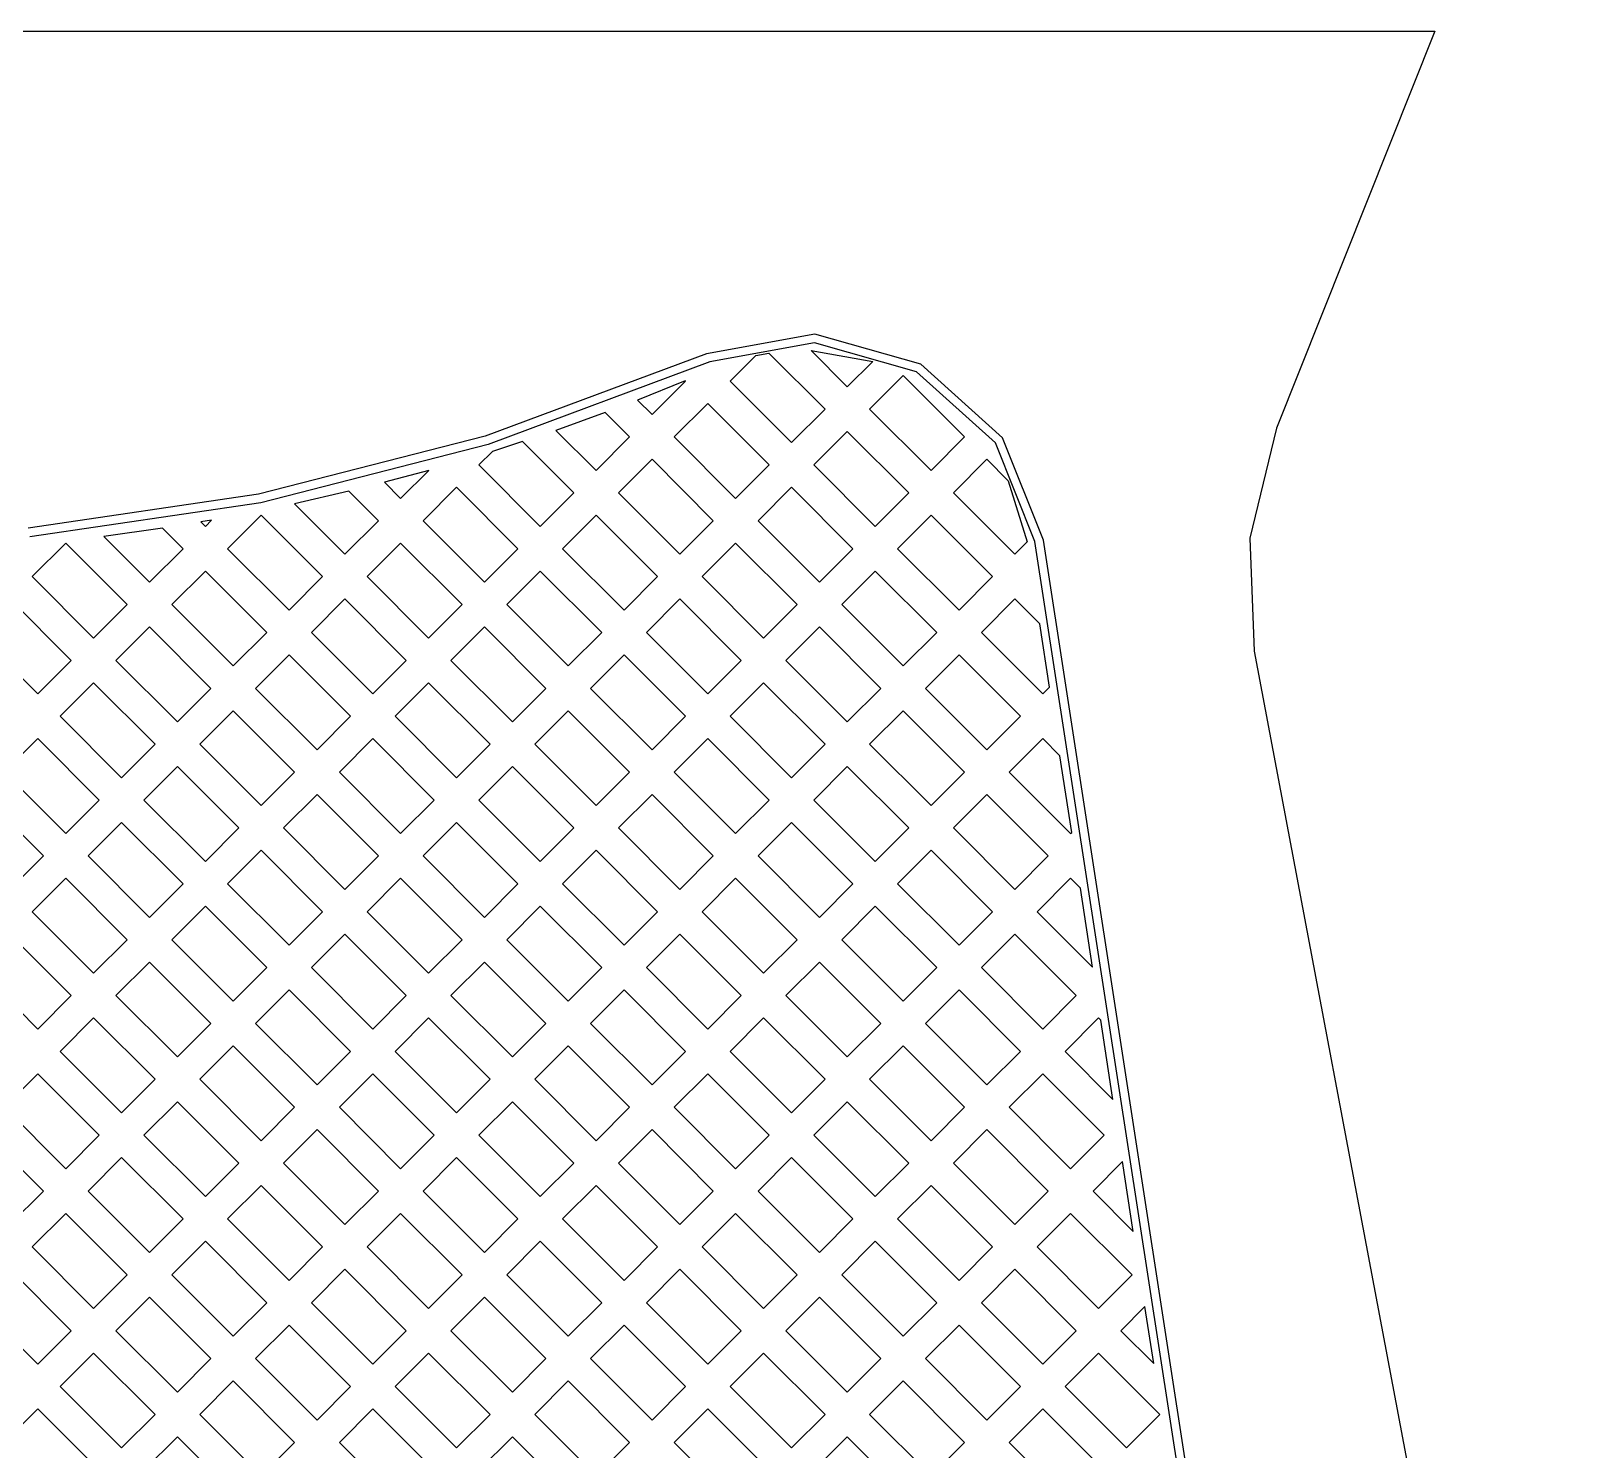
# Model space of a CAD drawing. Extents: x -211 to 2, y -103 to 318.
# Drawn here: x -195.56 to -185.06, y -72.91 to -63.33 of the extents above; entities that cross this region are included whole.
import ezdxf

# ---------------------------------------------------------------- set-up
doc = ezdxf.new("R2010")
doc.units = 0

msp = doc.modelspace()

# ---------------------------------------------------------------- linework, layer by layer
for p, q in [((-203.889, -63.3271), (-186.08, -63.3271)), ((-203.889, -63.3271), (-186.08, -63.3271)), ((-186.08, -63.3271), (-187.148, -66.009)), ((-186.08, -63.3271), (-187.148, -66.009)), ((-190.268041, -65.372867), (-191, -65.5066)), ((-190.268041, -65.372867), (-191, -65.5066)), ((-189.552123, -65.57562), (-190.268041, -65.372867)), ((-189.552123, -65.57562), (-190.268041, -65.372867)), ((-190.270385, -65.432013), (-190.976, -65.561)), ((-190.291, -65.4841), (-189.876, -65.5569)), ((-190.048, -65.728), (-190.291, -65.4841)), ((-190.291, -65.4841), (-190.291, -65.4841)), ((-189.580212, -65.627444), (-190.270385, -65.432013)), ((-191, -65.5066), (-192.493652, -66.06241)), ((-191, -65.5066), (-192.493652, -66.06241)), ((-190.976, -65.561), (-192.47387, -66.118484)), ((-191, -65.5066), (-191, -65.5066)), ((-191, -65.5066), (-191, -65.5066)), ((-190.839, -65.6903), (-190.666, -65.5169)), ((-190.666, -65.5169), (-190.577, -65.5006)), ((-190.666, -65.5169), (-190.666, -65.5169)), ((-190.577, -65.5006), (-190.198, -65.8789)), ((-189.876, -65.5569), (-190.048, -65.728)), ((-188.998984, -66.0733), (-189.552123, -65.57562)), ((-188.998984, -66.0733), (-189.552123, -65.57562)), ((-191.142, -65.6891), (-191.465, -65.8195)), ((-191.367, -65.9166), (-191.141, -65.6903)), ((-191.141, -65.6903), (-191.142, -65.6891)), ((-191.141, -65.6903), (-191.141, -65.6903)), ((-190.425, -66.1051), (-190.839, -65.6903)), ((-189.67, -65.6526), (-189.897, -65.8789)), ((-189.256, -66.0674), (-189.67, -65.6526)), ((-189.046978, -66.107227), (-189.580212, -65.627444)), ((-191.683, -65.9029), (-192.016, -66.0228)), ((-191.518, -66.0674), (-191.683, -65.9029)), ((-191.465, -65.8195), (-191.367, -65.9166)), ((-190.99, -65.8411), (-191.217, -66.0674)), ((-190.576, -66.256), (-190.99, -65.8411)), ((-190.198, -65.8789), (-190.425, -66.1051)), ((-189.897, -65.8789), (-189.482, -66.2937)), ((-192.016, -66.0228), (-191.745, -66.2937)), ((-187.148, -66.009), (-187.329074, -66.750857)), ((-187.148, -66.009), (-187.329074, -66.750857)), ((-192.493652, -66.06241), (-194.024726, -66.454322)), ((-192.493652, -66.06241), (-194.024726, -66.454322)), ((-192.47387, -66.118484), (-194.009261, -66.51179)), ((-192.241, -66.099), (-192.445, -66.1648)), ((-191.895, -66.4445), (-192.241, -66.099)), ((-191.745, -66.2937), (-191.518, -66.0674)), ((-191.518, -66.0674), (-191.518, -66.0674)), ((-191.217, -66.0674), (-190.802, -66.4823)), ((-191.217, -66.0674), (-191.217, -66.0674)), ((-190.048, -66.0297), (-190.274, -66.256)), ((-189.633, -66.4445), (-190.048, -66.0297)), ((-189.482, -66.2937), (-189.256, -66.0674)), ((-189.256, -66.0674), (-189.256, -66.0674)), ((-188.78, -66.773), (-189.046978, -66.107227)), ((-188.722, -66.7639), (-188.998984, -66.0733)), ((-188.722, -66.7639), (-188.998984, -66.0733)), ((-192.445, -66.1648), (-192.537, -66.256)), ((-191.367, -66.2183), (-191.594, -66.4445)), ((-190.953, -66.6331), (-191.367, -66.2183)), ((-189.331, -66.4445), (-189.105, -66.2183)), ((-189.105, -66.2183), (-188.96, -66.3627)), ((-192.875, -66.2927), (-193.173, -66.3735)), ((-193.065, -66.4823), (-192.875, -66.2927)), ((-192.537, -66.256), (-192.122, -66.6708)), ((-190.802, -66.4823), (-190.576, -66.256)), ((-190.274, -66.256), (-189.859, -66.6708)), ((-193.414, -66.434), (-193.783, -66.5184)), ((-193.215, -66.6331), (-193.414, -66.434)), ((-193.173, -66.3735), (-193.065, -66.4823)), ((-192.687, -66.4068), (-192.914, -66.6331)), ((-192.273, -66.8217), (-192.687, -66.4068)), ((-190.425, -66.4068), (-190.651, -66.6331)), ((-190.01, -66.8217), (-190.425, -66.4068)), ((-188.96, -66.3627), (-188.833, -66.7765)), ((-188.96, -66.3627), (-188.96, -66.3627)), ((-194.024726, -66.454322), (-195.58015, -66.682482)), ((-194.024726, -66.454322), (-195.58015, -66.682482)), ((-194.009261, -66.51179), (-195.569092, -66.741056)), ((-193.783, -66.5184), (-193.442, -66.8594)), ((-193.065, -66.4823), (-193.065, -66.4823)), ((-192.122, -66.6708), (-191.895, -66.4445)), ((-191.895, -66.4445), (-191.895, -66.4445)), ((-191.594, -66.4445), (-191.179, -66.8594)), ((-191.594, -66.4445), (-191.594, -66.4445)), ((-189.859, -66.6708), (-189.633, -66.4445)), ((-189.633, -66.4445), (-189.633, -66.4445)), ((-188.916, -66.8594), (-189.331, -66.4445)), ((-194.342, -66.6283), (-194.414, -66.6409)), ((-194.414, -66.6409), (-194.384, -66.6708)), ((-194.384, -66.6708), (-194.342, -66.6283)), ((-194.007, -66.5954), (-194.234, -66.8217)), ((-193.592, -67.0102), (-194.007, -66.5954)), ((-193.442, -66.8594), (-193.215, -66.6331)), ((-193.215, -66.6331), (-193.215, -66.6331)), ((-192.914, -66.6331), (-192.499, -67.0479)), ((-192.914, -66.6331), (-192.914, -66.6331)), ((-191.745, -66.5954), (-191.971, -66.8217)), ((-191.33, -67.0102), (-191.745, -66.5954)), ((-191.745, -66.5954), (-191.745, -66.5954)), ((-191.179, -66.8594), (-190.953, -66.6331)), ((-190.651, -66.6331), (-190.236, -67.0479)), ((-189.482, -66.5954), (-189.708, -66.8217)), ((-189.067, -67.0102), (-189.482, -66.5954)), ((-194.674, -66.6832), (-195.07, -66.739)), ((-195.07, -66.739), (-194.762, -67.0479)), ((-194.535, -66.8217), (-194.674, -66.6832)), ((-194.384, -66.6708), (-194.384, -66.6708)), ((-187.329074, -66.750857), (-187.299, -67.5139)), ((-187.329074, -66.750857), (-187.299, -67.5139)), ((-195.327, -66.784), (-195.554, -67.0102)), ((-194.912, -67.1988), (-195.327, -66.784)), ((-194.762, -67.0479), (-194.535, -66.8217)), ((-194.535, -66.8217), (-194.535, -66.8217)), ((-194.234, -66.8217), (-193.819, -67.2365)), ((-193.065, -66.784), (-193.291, -67.0102)), ((-192.65, -67.1988), (-193.065, -66.784)), ((-192.499, -67.0479), (-192.273, -66.8217)), ((-191.971, -66.8217), (-191.556, -67.2365)), ((-190.802, -66.784), (-191.028, -67.0102)), ((-190.387, -67.1988), (-190.802, -66.784)), ((-190.236, -67.0479), (-190.01, -66.8217)), ((-189.708, -66.8217), (-189.293, -67.2365)), ((-188.833, -66.7765), (-188.916, -66.8594)), ((-186.356, -82.4955), (-188.78, -66.773)), ((-186.287, -82.5548), (-188.722, -66.7639)), ((-186.287, -82.5548), (-188.722, -66.7639)), ((-195.554, -67.0102), (-195.139, -67.4251)), ((-194.384, -66.9725), (-194.611, -67.1988)), ((-193.97, -67.3874), (-194.384, -66.9725)), ((-193.819, -67.2365), (-193.592, -67.0102)), ((-193.592, -67.0102), (-193.592, -67.0102)), ((-193.291, -67.0102), (-192.876, -67.4251)), ((-193.291, -67.0102), (-193.291, -67.0102)), ((-192.122, -66.9725), (-192.348, -67.1988)), ((-191.707, -67.3874), (-192.122, -66.9725)), ((-191.556, -67.2365), (-191.33, -67.0102)), ((-191.028, -67.0102), (-190.613, -67.4251)), ((-190.236, -67.0479), (-190.236, -67.0479)), ((-189.859, -66.9725), (-190.085, -67.1988)), ((-189.444, -67.3874), (-189.859, -66.9725)), ((-189.293, -67.2365), (-189.067, -67.0102)), ((-189.067, -67.0102), (-189.067, -67.0102)), ((-195.29, -67.5759), (-195.704, -67.1611)), ((-193.442, -67.1611), (-193.668, -67.3874)), ((-193.027, -67.5759), (-193.442, -67.1611)), ((-193.442, -67.1611), (-193.442, -67.1611)), ((-191.179, -67.1611), (-191.405, -67.3874)), ((-190.764, -67.5759), (-191.179, -67.1611)), ((-188.916, -67.1611), (-189.142, -67.3874)), ((-188.748, -67.3292), (-188.916, -67.1611)), ((-195.139, -67.4251), (-194.912, -67.1988)), ((-194.611, -67.1988), (-194.196, -67.6136)), ((-192.876, -67.4251), (-192.65, -67.1988)), ((-192.348, -67.1988), (-191.933, -67.6136)), ((-192.348, -67.1988), (-192.348, -67.1988)), ((-190.613, -67.4251), (-190.387, -67.1988)), ((-190.085, -67.1988), (-189.67, -67.6136)), ((-195.931, -67.3874), (-195.516, -67.8022)), ((-194.762, -67.3496), (-194.988, -67.5759)), ((-194.347, -67.7645), (-194.762, -67.3496)), ((-194.196, -67.6136), (-193.97, -67.3874)), ((-193.97, -67.3874), (-193.97, -67.3874)), ((-193.668, -67.3874), (-193.253, -67.8022)), ((-192.499, -67.3496), (-192.725, -67.5759)), ((-192.084, -67.7645), (-192.499, -67.3496)), ((-191.933, -67.6136), (-191.707, -67.3874)), ((-191.405, -67.3874), (-190.99, -67.8022)), ((-190.236, -67.3496), (-190.462, -67.5759)), ((-189.821, -67.7645), (-190.236, -67.3496)), ((-189.67, -67.6136), (-189.444, -67.3874)), ((-189.142, -67.3874), (-188.728, -67.8022)), ((-188.682, -67.7567), (-188.748, -67.3292)), ((-195.139, -67.4251), (-195.139, -67.4251)), ((-190.613, -67.4251), (-190.613, -67.4251)), ((-195.516, -67.8022), (-195.29, -67.5759)), ((-194.988, -67.5759), (-194.573, -67.9908)), ((-193.819, -67.5382), (-194.045, -67.7645)), ((-193.404, -67.953), (-193.819, -67.5382)), ((-193.819, -67.5382), (-193.819, -67.5382)), ((-193.253, -67.8022), (-193.027, -67.5759)), ((-192.725, -67.5759), (-192.31, -67.9908)), ((-192.725, -67.5759), (-192.725, -67.5759)), ((-191.556, -67.5382), (-191.782, -67.7645)), ((-191.141, -67.953), (-191.556, -67.5382)), ((-190.99, -67.8022), (-190.764, -67.5759)), ((-190.764, -67.5759), (-190.764, -67.5759)), ((-190.462, -67.5759), (-190.048, -67.9908)), ((-189.293, -67.5382), (-189.52, -67.7645)), ((-188.878, -67.953), (-189.293, -67.5382)), ((-187.299, -67.5139), (-185.065, -79.3469)), ((-187.299, -67.5139), (-185.065, -79.3469)), ((-189.67, -67.6136), (-189.67, -67.6136)), ((-195.516, -67.8022), (-195.516, -67.8022)), ((-195.139, -67.7268), (-195.365, -67.953)), ((-194.724, -68.1416), (-195.139, -67.7268)), ((-194.573, -67.9908), (-194.347, -67.7645)), ((-194.045, -67.7645), (-193.63, -68.1793)), ((-192.876, -67.7268), (-193.102, -67.953)), ((-192.461, -68.1416), (-192.876, -67.7268)), ((-192.876, -67.7268), (-192.876, -67.7268)), ((-192.31, -67.9908), (-192.084, -67.7645)), ((-191.782, -67.7645), (-191.367, -68.1793)), ((-190.613, -67.7268), (-190.839, -67.953)), ((-190.198, -68.1416), (-190.613, -67.7268)), ((-190.048, -67.9908), (-189.821, -67.7645)), ((-189.52, -67.7645), (-189.105, -68.1793)), ((-189.52, -67.7645), (-189.52, -67.7645)), ((-188.728, -67.8022), (-188.682, -67.7567)), ((-188.682, -67.7567), (-188.682, -67.7567)), ((-195.365, -67.953), (-194.95, -68.3679)), ((-194.573, -67.9908), (-194.573, -67.9908)), ((-194.196, -67.9153), (-194.422, -68.1416)), ((-193.781, -68.3302), (-194.196, -67.9153)), ((-193.63, -68.1793), (-193.404, -67.953)), ((-193.102, -67.953), (-192.687, -68.3679)), ((-191.933, -67.9153), (-192.159, -68.1416)), ((-191.518, -68.3302), (-191.933, -67.9153)), ((-191.367, -68.1793), (-191.141, -67.953)), ((-190.839, -67.953), (-190.425, -68.3679)), ((-190.048, -67.9908), (-190.048, -67.9908)), ((-189.67, -67.9153), (-189.897, -68.1416)), ((-189.256, -68.3302), (-189.67, -67.9153)), ((-189.105, -68.1793), (-188.878, -67.953)), ((-195.516, -68.1039), (-195.742, -68.3302)), ((-195.101, -68.5187), (-195.516, -68.1039)), ((-193.253, -68.1039), (-193.479, -68.3302)), ((-192.838, -68.5187), (-193.253, -68.1039)), ((-193.253, -68.1039), (-193.253, -68.1039)), ((-190.99, -68.1039), (-191.217, -68.3302)), ((-190.576, -68.5187), (-190.99, -68.1039)), ((-188.728, -68.1039), (-188.954, -68.3302)), ((-188.611, -68.2209), (-188.728, -68.1039)), ((-194.95, -68.3679), (-194.724, -68.1416)), ((-194.422, -68.1416), (-194.007, -68.5564)), ((-194.422, -68.1416), (-194.422, -68.1416)), ((-192.687, -68.3679), (-192.461, -68.1416)), ((-192.159, -68.1416), (-191.745, -68.5564)), ((-191.367, -68.1793), (-191.367, -68.1793)), ((-190.425, -68.3679), (-190.198, -68.1416)), ((-190.198, -68.1416), (-190.198, -68.1416)), ((-189.897, -68.1416), (-189.482, -68.5564)), ((-189.897, -68.1416), (-189.897, -68.1416)), ((-188.531, -68.7369), (-188.611, -68.2209)), ((-195.742, -68.3302), (-195.327, -68.745)), ((-194.573, -68.2925), (-194.799, -68.5187)), ((-194.158, -68.7073), (-194.573, -68.2925)), ((-194.007, -68.5564), (-193.781, -68.3302)), ((-193.479, -68.3302), (-193.065, -68.745)), ((-192.31, -68.2925), (-192.537, -68.5187)), ((-191.895, -68.7073), (-192.31, -68.2925)), ((-191.745, -68.5564), (-191.518, -68.3302)), ((-191.217, -68.3302), (-190.802, -68.745)), ((-190.048, -68.2925), (-190.274, -68.5187)), ((-189.633, -68.7073), (-190.048, -68.2925)), ((-190.048, -68.2925), (-190.048, -68.2925)), ((-189.482, -68.5564), (-189.256, -68.3302)), ((-188.954, -68.3302), (-188.539, -68.745)), ((-194.95, -68.3679), (-194.95, -68.3679)), ((-195.478, -68.8958), (-195.893, -68.481)), ((-195.327, -68.745), (-195.101, -68.5187)), ((-195.101, -68.5187), (-195.101, -68.5187)), ((-194.799, -68.5187), (-194.384, -68.9336)), ((-194.799, -68.5187), (-194.799, -68.5187)), ((-193.63, -68.481), (-193.856, -68.7073)), ((-193.215, -68.8958), (-193.63, -68.481)), ((-193.065, -68.745), (-192.838, -68.5187)), ((-192.537, -68.5187), (-192.122, -68.9336)), ((-191.367, -68.481), (-191.594, -68.7073)), ((-190.953, -68.8958), (-191.367, -68.481)), ((-190.802, -68.745), (-190.576, -68.5187)), ((-190.274, -68.5187), (-189.859, -68.9336)), ((-189.105, -68.481), (-189.331, -68.7073)), ((-188.69, -68.8958), (-189.105, -68.481)), ((-191.745, -68.5564), (-191.745, -68.5564)), ((-194.95, -68.6696), (-195.176, -68.8958)), ((-194.535, -69.0844), (-194.95, -68.6696)), ((-194.95, -68.6696), (-194.95, -68.6696)), ((-194.384, -68.9336), (-194.158, -68.7073)), ((-193.856, -68.7073), (-193.442, -69.1221)), ((-193.856, -68.7073), (-193.856, -68.7073)), ((-192.687, -68.6696), (-192.914, -68.8958)), ((-192.273, -69.0844), (-192.687, -68.6696)), ((-192.122, -68.9336), (-191.895, -68.7073)), ((-191.895, -68.7073), (-191.895, -68.7073)), ((-191.594, -68.7073), (-191.179, -69.1221)), ((-190.802, -68.745), (-190.802, -68.745)), ((-190.425, -68.6696), (-190.651, -68.8958)), ((-190.01, -69.0844), (-190.425, -68.6696)), ((-189.859, -68.9336), (-189.633, -68.7073)), ((-189.331, -68.7073), (-188.916, -69.1221)), ((-189.331, -68.7073), (-189.331, -68.7073)), ((-188.539, -68.745), (-188.531, -68.7369)), ((-188.531, -68.7369), (-188.531, -68.7369)), ((-195.704, -69.1221), (-195.478, -68.8958)), ((-195.478, -68.8958), (-195.478, -68.8958)), ((-195.176, -68.8958), (-194.762, -69.3107)), ((-194.007, -68.8581), (-194.234, -69.0844)), ((-193.592, -69.273), (-194.007, -68.8581)), ((-193.442, -69.1221), (-193.215, -68.8958)), ((-192.914, -68.8958), (-192.499, -69.3107)), ((-191.745, -68.8581), (-191.971, -69.0844)), ((-191.33, -69.273), (-191.745, -68.8581)), ((-191.179, -69.1221), (-190.953, -68.8958)), ((-190.651, -68.8958), (-190.236, -69.3107)), ((-190.651, -68.8958), (-190.651, -68.8958)), ((-189.482, -68.8581), (-189.708, -69.0844)), ((-189.067, -69.273), (-189.482, -68.8581)), ((-189.482, -68.8581), (-189.482, -68.8581)), ((-188.916, -69.1221), (-188.69, -68.8958)), ((-195.327, -69.0467), (-195.554, -69.273)), ((-194.912, -69.4615), (-195.327, -69.0467)), ((-195.327, -69.0467), (-195.327, -69.0467)), ((-193.065, -69.0467), (-193.291, -69.273)), ((-192.65, -69.4615), (-193.065, -69.0467)), ((-190.802, -69.0467), (-191.028, -69.273)), ((-190.387, -69.4615), (-190.802, -69.0467)), ((-188.539, -69.0467), (-188.765, -69.273)), ((-188.473, -69.1127), (-188.539, -69.0467)), ((-194.762, -69.3107), (-194.535, -69.0844)), ((-194.234, -69.0844), (-193.819, -69.4992)), ((-194.234, -69.0844), (-194.234, -69.0844)), ((-192.499, -69.3107), (-192.273, -69.0844)), ((-192.273, -69.0844), (-192.273, -69.0844)), ((-191.971, -69.0844), (-191.556, -69.4992)), ((-191.179, -69.1221), (-191.179, -69.1221)), ((-190.236, -69.3107), (-190.01, -69.0844)), ((-189.708, -69.0844), (-189.293, -69.4992)), ((-188.391, -69.6478), (-188.473, -69.1127)), ((-195.554, -69.273), (-195.139, -69.6878)), ((-194.384, -69.2353), (-194.611, -69.4615)), ((-193.97, -69.6501), (-194.384, -69.2353)), ((-194.384, -69.2353), (-194.384, -69.2353)), ((-193.819, -69.4992), (-193.592, -69.273)), ((-193.291, -69.273), (-192.876, -69.6878)), ((-192.122, -69.2353), (-192.348, -69.4615)), ((-191.707, -69.6501), (-192.122, -69.2353)), ((-191.556, -69.4992), (-191.33, -69.273)), ((-191.33, -69.273), (-191.33, -69.273)), ((-191.028, -69.273), (-190.613, -69.6878)), ((-191.028, -69.273), (-191.028, -69.273)), ((-189.859, -69.2353), (-190.085, -69.4615)), ((-189.444, -69.6501), (-189.859, -69.2353)), ((-189.293, -69.4992), (-189.067, -69.273)), ((-188.765, -69.273), (-188.391, -69.6478)), ((-195.29, -69.8387), (-195.704, -69.4238)), ((-195.139, -69.6878), (-194.912, -69.4615)), ((-194.611, -69.4615), (-194.196, -69.8764)), ((-193.442, -69.4238), (-193.668, -69.6501)), ((-193.027, -69.8387), (-193.442, -69.4238)), ((-192.876, -69.6878), (-192.65, -69.4615)), ((-192.348, -69.4615), (-191.933, -69.8764)), ((-191.179, -69.4238), (-191.405, -69.6501)), ((-190.764, -69.8387), (-191.179, -69.4238)), ((-191.179, -69.4238), (-191.179, -69.4238)), ((-190.613, -69.6878), (-190.387, -69.4615)), ((-190.085, -69.4615), (-189.67, -69.8764)), ((-190.085, -69.4615), (-190.085, -69.4615)), ((-188.916, -69.4238), (-189.142, -69.6501)), ((-188.501, -69.8387), (-188.916, -69.4238)), ((-195.931, -69.6501), (-195.516, -70.0649)), ((-194.762, -69.6124), (-194.988, -69.8387)), ((-194.347, -70.0272), (-194.762, -69.6124)), ((-194.762, -69.6124), (-194.762, -69.6124)), ((-194.196, -69.8764), (-193.97, -69.6501)), ((-193.668, -69.6501), (-193.253, -70.0649)), ((-192.876, -69.6878), (-192.876, -69.6878)), ((-192.499, -69.6124), (-192.725, -69.8387)), ((-192.084, -70.0272), (-192.499, -69.6124)), ((-191.933, -69.8764), (-191.707, -69.6501)), ((-191.707, -69.6501), (-191.707, -69.6501)), ((-191.405, -69.6501), (-190.99, -70.0649)), ((-190.236, -69.6124), (-190.462, -69.8387)), ((-189.821, -70.0272), (-190.236, -69.6124)), ((-189.67, -69.8764), (-189.444, -69.6501)), ((-189.142, -69.6501), (-188.728, -70.0649)), ((-188.391, -69.6478), (-188.391, -69.6478)), ((-193.819, -69.8009), (-194.045, -70.0272)), ((-193.404, -70.2158), (-193.819, -69.8009)), ((-191.556, -69.8009), (-191.782, -70.0272)), ((-191.141, -70.2158), (-191.556, -69.8009)), ((-191.556, -69.8009), (-191.556, -69.8009)), ((-189.293, -69.8009), (-189.52, -70.0272)), ((-188.878, -70.2158), (-189.293, -69.8009)), ((-195.516, -70.0649), (-195.29, -69.8387)), ((-194.988, -69.8387), (-194.573, -70.2535)), ((-193.253, -70.0649), (-193.027, -69.8387)), ((-192.725, -69.8387), (-192.31, -70.2535)), ((-190.99, -70.0649), (-190.764, -69.8387)), ((-190.462, -69.8387), (-190.048, -70.2535)), ((-190.462, -69.8387), (-190.462, -69.8387)), ((-188.728, -70.0649), (-188.501, -69.8387)), ((-188.501, -69.8387), (-188.501, -69.8387)), ((-195.139, -69.9895), (-195.365, -70.2158)), ((-194.724, -70.4043), (-195.139, -69.9895)), ((-192.876, -69.9895), (-193.102, -70.2158)), ((-192.461, -70.4043), (-192.876, -69.9895)), ((-190.613, -69.9895), (-190.839, -70.2158)), ((-190.198, -70.4043), (-190.613, -69.9895)), ((-190.613, -69.9895), (-190.613, -69.9895)), ((-188.35, -69.9895), (-188.577, -70.2158)), ((-188.336, -70.0045), (-188.35, -69.9895)), ((-188.253, -70.5395), (-188.336, -70.0045)), ((-194.573, -70.2535), (-194.347, -70.0272)), ((-194.045, -70.0272), (-193.63, -70.4421)), ((-193.253, -70.0649), (-193.253, -70.0649)), ((-192.31, -70.2535), (-192.084, -70.0272)), ((-191.782, -70.0272), (-191.367, -70.4421)), ((-190.048, -70.2535), (-189.821, -70.0272)), ((-189.52, -70.0272), (-189.105, -70.4421)), ((-195.365, -70.2158), (-194.95, -70.6306)), ((-195.365, -70.2158), (-195.365, -70.2158)), ((-194.196, -70.1781), (-194.422, -70.4043)), ((-193.781, -70.5929), (-194.196, -70.1781)), ((-193.63, -70.4421), (-193.404, -70.2158)), ((-193.404, -70.2158), (-193.404, -70.2158)), ((-193.102, -70.2158), (-192.687, -70.6306)), ((-191.933, -70.1781), (-192.159, -70.4043)), ((-191.518, -70.5929), (-191.933, -70.1781)), ((-191.367, -70.4421), (-191.141, -70.2158)), ((-190.839, -70.2158), (-190.425, -70.6306)), ((-189.67, -70.1781), (-189.897, -70.4043)), ((-189.256, -70.5929), (-189.67, -70.1781)), ((-189.105, -70.4421), (-188.878, -70.2158)), ((-188.577, -70.2158), (-188.253, -70.5395)), ((-192.31, -70.2535), (-192.31, -70.2535)), ((-195.516, -70.3666), (-195.742, -70.5929)), ((-195.101, -70.7815), (-195.516, -70.3666)), ((-194.95, -70.6306), (-194.724, -70.4043)), ((-194.422, -70.4043), (-194.007, -70.8192)), ((-193.253, -70.3666), (-193.479, -70.5929)), ((-192.838, -70.7815), (-193.253, -70.3666)), ((-192.687, -70.6306), (-192.461, -70.4043)), ((-192.159, -70.4043), (-191.745, -70.8192)), ((-192.159, -70.4043), (-192.159, -70.4043)), ((-190.99, -70.3666), (-191.217, -70.5929)), ((-190.576, -70.7815), (-190.99, -70.3666)), ((-190.99, -70.3666), (-190.99, -70.3666)), ((-190.425, -70.6306), (-190.198, -70.4043)), ((-189.897, -70.4043), (-189.482, -70.8192)), ((-188.728, -70.3666), (-188.954, -70.5929)), ((-188.313, -70.7815), (-188.728, -70.3666)), ((-189.105, -70.4421), (-189.105, -70.4421)), ((-195.742, -70.5929), (-195.327, -71.0077)), ((-194.573, -70.5552), (-194.799, -70.7815)), ((-194.158, -70.97), (-194.573, -70.5552)), ((-194.007, -70.8192), (-193.781, -70.5929)), ((-193.781, -70.5929), (-193.781, -70.5929)), ((-193.479, -70.5929), (-193.065, -71.0077)), ((-192.687, -70.6306), (-192.687, -70.6306)), ((-192.31, -70.5552), (-192.537, -70.7815)), ((-191.895, -70.97), (-192.31, -70.5552)), ((-191.745, -70.8192), (-191.518, -70.5929)), ((-191.217, -70.5929), (-190.802, -71.0077)), ((-190.048, -70.5552), (-190.274, -70.7815)), ((-189.633, -70.97), (-190.048, -70.5552)), ((-189.482, -70.8192), (-189.256, -70.5929)), ((-188.954, -70.5929), (-188.539, -71.0077)), ((-188.253, -70.5395), (-188.253, -70.5395)), ((-195.478, -71.1586), (-195.893, -70.7438)), ((-193.63, -70.7438), (-193.856, -70.97)), ((-193.215, -71.1586), (-193.63, -70.7438)), ((-191.367, -70.7438), (-191.594, -70.97)), ((-190.953, -71.1586), (-191.367, -70.7438)), ((-189.105, -70.7438), (-189.331, -70.97)), ((-188.69, -71.1586), (-189.105, -70.7438)), ((-195.327, -71.0077), (-195.101, -70.7815)), ((-194.799, -70.7815), (-194.384, -71.1963)), ((-193.065, -71.0077), (-192.838, -70.7815)), ((-192.838, -70.7815), (-192.838, -70.7815)), ((-192.537, -70.7815), (-192.122, -71.1963)), ((-192.537, -70.7815), (-192.537, -70.7815)), ((-190.802, -71.0077), (-190.576, -70.7815)), ((-190.274, -70.7815), (-189.859, -71.1963)), ((-189.482, -70.8192), (-189.482, -70.8192)), ((-188.539, -71.0077), (-188.313, -70.7815)), ((-194.95, -70.9323), (-195.176, -71.1586)), ((-194.535, -71.3471), (-194.95, -70.9323)), ((-192.687, -70.9323), (-192.914, -71.1586)), ((-192.273, -71.3471), (-192.687, -70.9323)), ((-192.687, -70.9323), (-192.687, -70.9323)), ((-190.425, -70.9323), (-190.651, -71.1586)), ((-190.01, -71.3471), (-190.425, -70.9323)), ((-194.384, -71.1963), (-194.158, -70.97)), ((-193.856, -70.97), (-193.442, -71.3849)), ((-192.122, -71.1963), (-191.895, -70.97)), ((-191.594, -70.97), (-191.179, -71.3849)), ((-191.594, -70.97), (-191.594, -70.97)), ((-189.859, -71.1963), (-189.633, -70.97)), ((-189.633, -70.97), (-189.633, -70.97)), ((-189.331, -70.97), (-188.916, -71.3849)), ((-188.539, -71.0077), (-188.539, -71.0077)), ((-188.188, -70.9588), (-188.388, -71.1586)), ((-188.116, -71.4313), (-188.188, -70.9588)), ((-195.704, -71.3849), (-195.478, -71.1586)), ((-195.176, -71.1586), (-194.762, -71.5734)), ((-194.007, -71.1209), (-194.234, -71.3471)), ((-193.592, -71.5357), (-194.007, -71.1209)), ((-193.442, -71.3849), (-193.215, -71.1586)), ((-193.215, -71.1586), (-193.215, -71.1586)), ((-192.914, -71.1586), (-192.499, -71.5734)), ((-191.745, -71.1209), (-191.971, -71.3471)), ((-191.33, -71.5357), (-191.745, -71.1209)), ((-191.179, -71.3849), (-190.953, -71.1586)), ((-190.651, -71.1586), (-190.236, -71.5734)), ((-189.482, -71.1209), (-189.708, -71.3471)), ((-189.067, -71.5357), (-189.482, -71.1209)), ((-188.916, -71.3849), (-188.69, -71.1586)), ((-188.388, -71.1586), (-188.116, -71.4313)), ((-194.384, -71.1963), (-194.384, -71.1963)), ((-195.327, -71.3094), (-195.554, -71.5357)), ((-194.912, -71.7243), (-195.327, -71.3094)), ((-194.762, -71.5734), (-194.535, -71.3471)), ((-194.234, -71.3471), (-193.819, -71.762)), ((-193.065, -71.3094), (-193.291, -71.5357)), ((-192.65, -71.7243), (-193.065, -71.3094)), ((-193.065, -71.3094), (-193.065, -71.3094)), ((-192.499, -71.5734), (-192.273, -71.3471)), ((-191.971, -71.3471), (-191.556, -71.762)), ((-191.971, -71.3471), (-191.971, -71.3471)), ((-190.802, -71.3094), (-191.028, -71.5357)), ((-190.387, -71.7243), (-190.802, -71.3094)), ((-190.236, -71.5734), (-190.01, -71.3471)), ((-190.01, -71.3471), (-190.01, -71.3471)), ((-189.708, -71.3471), (-189.293, -71.762)), ((-188.539, -71.3094), (-188.765, -71.5357)), ((-188.124, -71.7243), (-188.539, -71.3094)), ((-188.916, -71.3849), (-188.916, -71.3849)), ((-188.116, -71.4313), (-188.116, -71.4313)), ((-195.554, -71.5357), (-195.139, -71.9505)), ((-194.762, -71.5734), (-194.762, -71.5734)), ((-194.384, -71.498), (-194.611, -71.7243)), ((-193.97, -71.9128), (-194.384, -71.498)), ((-193.819, -71.762), (-193.592, -71.5357)), ((-193.291, -71.5357), (-192.876, -71.9505)), ((-192.122, -71.498), (-192.348, -71.7243)), ((-191.707, -71.9128), (-192.122, -71.498)), ((-192.122, -71.498), (-192.122, -71.498)), ((-191.556, -71.762), (-191.33, -71.5357)), ((-191.028, -71.5357), (-190.613, -71.9505)), ((-189.859, -71.498), (-190.085, -71.7243)), ((-189.444, -71.9128), (-189.859, -71.498)), ((-189.293, -71.762), (-189.067, -71.5357)), ((-189.067, -71.5357), (-189.067, -71.5357)), ((-188.765, -71.5357), (-188.35, -71.9505)), ((-195.29, -72.1014), (-195.704, -71.6866)), ((-193.442, -71.6866), (-193.668, -71.9128)), ((-193.027, -72.1014), (-193.442, -71.6866)), ((-191.179, -71.6866), (-191.405, -71.9128)), ((-190.764, -72.1014), (-191.179, -71.6866)), ((-188.916, -71.6866), (-189.142, -71.9128)), ((-188.501, -72.1014), (-188.916, -71.6866)), ((-195.139, -71.9505), (-194.912, -71.7243)), ((-194.912, -71.7243), (-194.912, -71.7243)), ((-194.611, -71.7243), (-194.196, -72.1391)), ((-193.819, -71.762), (-193.819, -71.762)), ((-192.876, -71.9505), (-192.65, -71.7243)), ((-192.348, -71.7243), (-191.933, -72.1391)), ((-190.613, -71.9505), (-190.387, -71.7243)), ((-190.085, -71.7243), (-189.67, -72.1391)), ((-188.35, -71.9505), (-188.124, -71.7243)), ((-194.762, -71.8751), (-194.988, -72.1014)), ((-194.347, -72.29), (-194.762, -71.8751)), ((-192.499, -71.8751), (-192.725, -72.1014)), ((-192.084, -72.29), (-192.499, -71.8751)), ((-192.499, -71.8751), (-192.499, -71.8751)), ((-190.236, -71.8751), (-190.462, -72.1014)), ((-189.821, -72.29), (-190.236, -71.8751)), ((-195.931, -71.9128), (-195.516, -72.3277)), ((-194.196, -72.1391), (-193.97, -71.9128)), ((-193.668, -71.9128), (-193.253, -72.3277)), ((-193.668, -71.9128), (-193.668, -71.9128)), ((-191.933, -72.1391), (-191.707, -71.9128)), ((-191.405, -71.9128), (-190.99, -72.3277)), ((-190.613, -71.9505), (-190.613, -71.9505)), ((-189.67, -72.1391), (-189.444, -71.9128)), ((-189.444, -71.9128), (-189.444, -71.9128)), ((-189.142, -71.9128), (-188.728, -72.3277)), ((-188.35, -71.9505), (-188.35, -71.9505)), ((-188.037, -71.939), (-188.2, -72.1014)), ((-187.978, -72.323), (-188.037, -71.939)), ((-195.516, -72.3277), (-195.29, -72.1014)), ((-195.29, -72.1014), (-195.29, -72.1014)), ((-194.988, -72.1014), (-194.573, -72.5162)), ((-193.819, -72.0637), (-194.045, -72.29)), ((-193.404, -72.4785), (-193.819, -72.0637)), ((-193.253, -72.3277), (-193.027, -72.1014)), ((-192.725, -72.1014), (-192.31, -72.5162)), ((-191.556, -72.0637), (-191.782, -72.29)), ((-191.141, -72.4785), (-191.556, -72.0637)), ((-190.99, -72.3277), (-190.764, -72.1014)), ((-190.462, -72.1014), (-190.048, -72.5162)), ((-189.293, -72.0637), (-189.52, -72.29)), ((-188.878, -72.4785), (-189.293, -72.0637)), ((-188.728, -72.3277), (-188.501, -72.1014)), ((-188.501, -72.1014), (-188.501, -72.1014)), ((-188.2, -72.1014), (-187.978, -72.323)), ((-194.196, -72.1391), (-194.196, -72.1391)), ((-195.139, -72.2522), (-195.365, -72.4785)), ((-194.724, -72.6671), (-195.139, -72.2522)), ((-194.573, -72.5162), (-194.347, -72.29)), ((-194.347, -72.29), (-194.347, -72.29)), ((-194.045, -72.29), (-193.63, -72.7048)), ((-194.045, -72.29), (-194.045, -72.29)), ((-192.876, -72.2522), (-193.102, -72.4785)), ((-192.461, -72.6671), (-192.876, -72.2522)), ((-192.31, -72.5162), (-192.084, -72.29)), ((-191.782, -72.29), (-191.367, -72.7048)), ((-190.613, -72.2522), (-190.839, -72.4785)), ((-190.198, -72.6671), (-190.613, -72.2522)), ((-190.048, -72.5162), (-189.821, -72.29)), ((-189.52, -72.29), (-189.105, -72.7048)), ((-188.35, -72.2522), (-188.577, -72.4785)), ((-187.936, -72.6671), (-188.35, -72.2522)), ((-188.35, -72.2522), (-188.35, -72.2522)), ((-190.99, -72.3277), (-190.99, -72.3277)), ((-187.978, -72.323), (-187.978, -72.323)), ((-195.365, -72.4785), (-194.95, -72.8934)), ((-194.196, -72.4408), (-194.422, -72.6671)), ((-193.781, -72.8556), (-194.196, -72.4408)), ((-194.196, -72.4408), (-194.196, -72.4408)), ((-193.63, -72.7048), (-193.404, -72.4785)), ((-193.102, -72.4785), (-192.687, -72.8934)), ((-193.102, -72.4785), (-193.102, -72.4785)), ((-191.933, -72.4408), (-192.159, -72.6671)), ((-191.518, -72.8556), (-191.933, -72.4408)), ((-191.367, -72.7048), (-191.141, -72.4785)), ((-191.141, -72.4785), (-191.141, -72.4785)), ((-190.839, -72.4785), (-190.425, -72.8934)), ((-190.048, -72.5162), (-190.048, -72.5162)), ((-189.67, -72.4408), (-189.897, -72.6671)), ((-189.256, -72.8556), (-189.67, -72.4408)), ((-189.105, -72.7048), (-188.878, -72.4785)), ((-188.878, -72.4785), (-188.878, -72.4785)), ((-188.577, -72.4785), (-188.162, -72.8934)), ((-195.516, -72.6294), (-195.742, -72.8556)), ((-195.101, -73.0442), (-195.516, -72.6294)), ((-193.253, -72.6294), (-193.479, -72.8556)), ((-192.838, -73.0442), (-193.253, -72.6294)), ((-190.99, -72.6294), (-191.217, -72.8556)), ((-190.576, -73.0442), (-190.99, -72.6294)), ((-188.728, -72.6294), (-188.954, -72.8556)), ((-188.313, -73.0442), (-188.728, -72.6294)), ((-188.728, -72.6294), (-188.728, -72.6294)), ((-194.95, -72.8934), (-194.724, -72.6671)), ((-194.724, -72.6671), (-194.724, -72.6671)), ((-194.422, -72.6671), (-194.007, -73.0819)), ((-192.687, -72.8934), (-192.461, -72.6671)), ((-192.159, -72.6671), (-191.745, -73.0819)), ((-190.425, -72.8934), (-190.198, -72.6671)), ((-189.897, -72.6671), (-189.482, -73.0819)), ((-188.162, -72.8934), (-187.936, -72.6671)), ((-194.573, -72.8179), (-194.799, -73.0442)), ((-194.158, -73.2328), (-194.573, -72.8179)), ((-194.573, -72.8179), (-194.573, -72.8179)), ((-192.31, -72.8179), (-192.537, -73.0442)), ((-191.895, -73.2328), (-192.31, -72.8179)), ((-190.048, -72.8179), (-190.274, -73.0442)), ((-189.633, -73.2328), (-190.048, -72.8179)), ((-194.007, -73.0819), (-193.781, -72.8556)), ((-193.479, -72.8556), (-193.065, -73.2705)), ((-193.479, -72.8556), (-193.479, -72.8556)), ((-191.745, -73.0819), (-191.518, -72.8556)), ((-191.518, -72.8556), (-191.518, -72.8556)), ((-191.217, -72.8556), (-190.802, -73.2705)), ((-190.425, -72.8934), (-190.425, -72.8934)), ((-189.482, -73.0819), (-189.256, -72.8556)), ((-188.954, -72.8556), (-188.539, -73.2705))]:
    msp.add_line(p, q)

doc.saveas('drawing.dxf')
